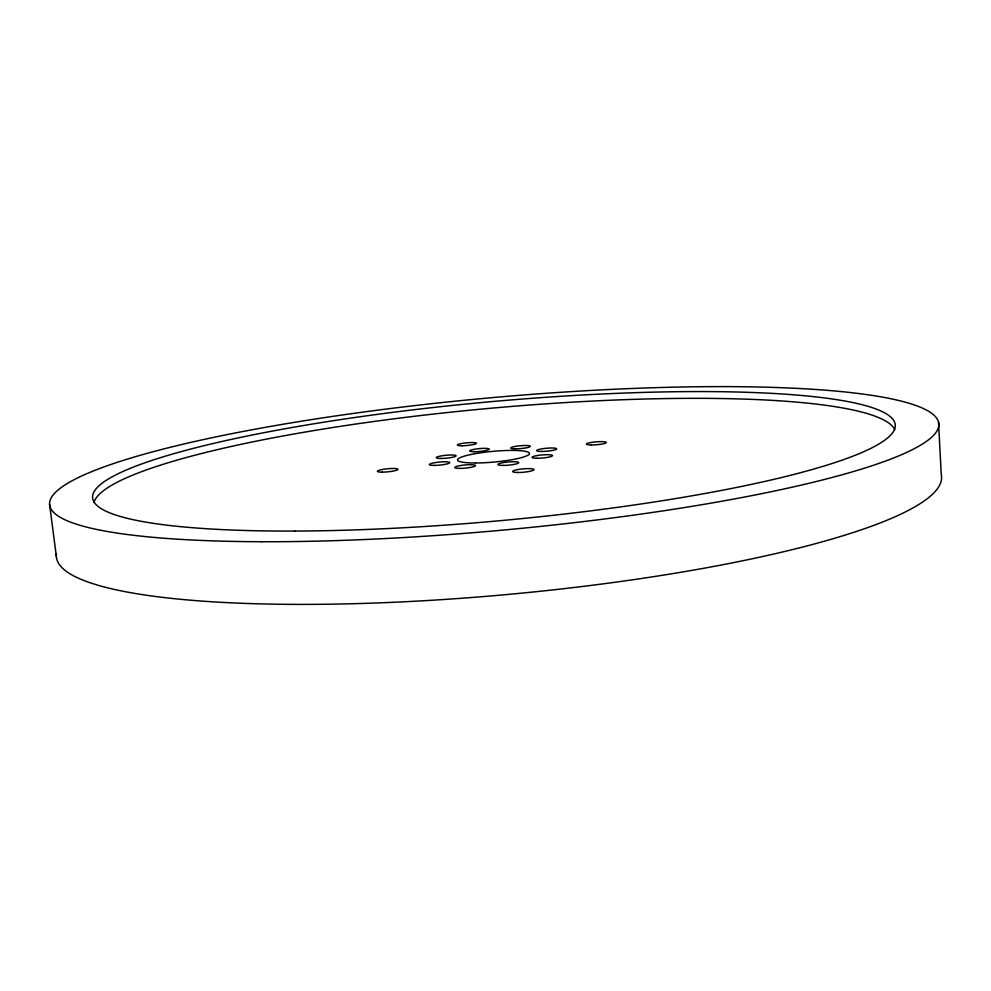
<?xml version="1.0" encoding="UTF-8"?>
<svg xmlns="http://www.w3.org/2000/svg" width="991" height="991" viewBox="0 0 991 991"><rect width="100%" height="100%" fill="white"/><g stroke="black" fill="none" stroke-linecap="round" stroke-linejoin="round"><path stroke-width="1.49" d="M49.55 504.159L56.351 556.36M938.539 422.141L941.264 474.503A444.402 78.363 -5.2 0 1 502.648 594.922A444.402 78.363 -5.2 0 1 56.437 553.82M94.021 502.363A402.668 61.368 -5.2 0 1 489.827 408.329A402.668 61.368 -5.2 0 1 894.786 429.71M475.507 462.983A36.159 5.389 -5.2 0 0 529.528 453.494A36.159 5.389 -5.2 0 0 475.519 453.618A36.159 5.389 -5.2 0 0 475.507 462.983M441.144 458.461A9.972 1.462 -5.4 0 0 456.095 455.81A9.972 1.462 -5.4 0 0 441.255 455.91A9.972 1.462 -5.4 0 0 441.144 458.461M474.416 451.723A9.836 1.425 -5.3 0 0 489.281 449.183A9.836 1.425 -5.3 0 0 474.763 449.208A9.836 1.425 -5.3 0 0 474.416 451.723M462.153 445.752A9.588 1.35 -5.3 0 0 476.448 443.274A9.588 1.35 -5.3 0 0 462.116 443.411A9.588 1.35 -5.3 0 0 462.153 445.752M515.308 448.836A9.873 1.437 -5.1 0 0 530.309 446.359A9.873 1.437 -5.1 0 0 515.815 446.309A9.873 1.437 -5.1 0 0 515.308 448.836M541.259 451.438A10.059 1.486 -5 0 0 556.669 448.948A10.059 1.486 -5 0 0 542.065 448.787A10.059 1.486 -5 0 0 541.259 451.438M591.441 444.971A9.997 1.462 -4.7 0 0 606.306 442.481A9.997 1.462 -4.7 0 0 591.28 442.444A9.997 1.462 -4.7 0 0 591.441 444.971M537.035 458.263A10.282 1.548 -5 0 0 552.557 455.637A10.282 1.548 -5 0 0 537.345 455.538A10.282 1.548 -5 0 0 537.035 458.263M503.131 465.411A10.43 1.598 -5.1 0 0 518.751 462.661A10.43 1.598 -5.1 0 0 503.205 462.624A10.43 1.598 -5.1 0 0 503.131 465.411M517.674 472.484A10.728 1.697 -5.1 0 0 533.976 469.684A10.728 1.697 -5.1 0 0 518.219 469.499A10.728 1.697 -5.1 0 0 517.674 472.484M459.973 468.396A10.393 1.586 -5.3 0 0 475.457 465.584A10.393 1.586 -5.3 0 0 459.898 465.634A10.393 1.586 -5.3 0 0 459.973 468.396M434.12 465.398A10.207 1.536 -5.5 0 0 449.716 462.698A10.207 1.536 -5.5 0 0 434.851 462.661A10.207 1.536 -5.5 0 0 434.12 465.398M382.204 472.15A10.294 1.548 -5.7 0 0 397.899 469.362A10.294 1.548 -5.7 0 0 382.91 469.387A10.294 1.548 -5.7 0 0 382.204 472.15M261.5 541.73A446.445 66.447 -5.2 0 0 938.688 426.44A446.445 66.447 -5.2 0 0 282.41 424.359A446.445 66.447 -5.2 0 0 261.5 541.73M294.884 531.065A402.965 59.671 -5.2 0 0 895.269 425.325A402.965 59.671 -5.2 0 0 291.651 427.579A402.965 59.671 -5.2 0 0 294.884 531.065"/></g></svg>
